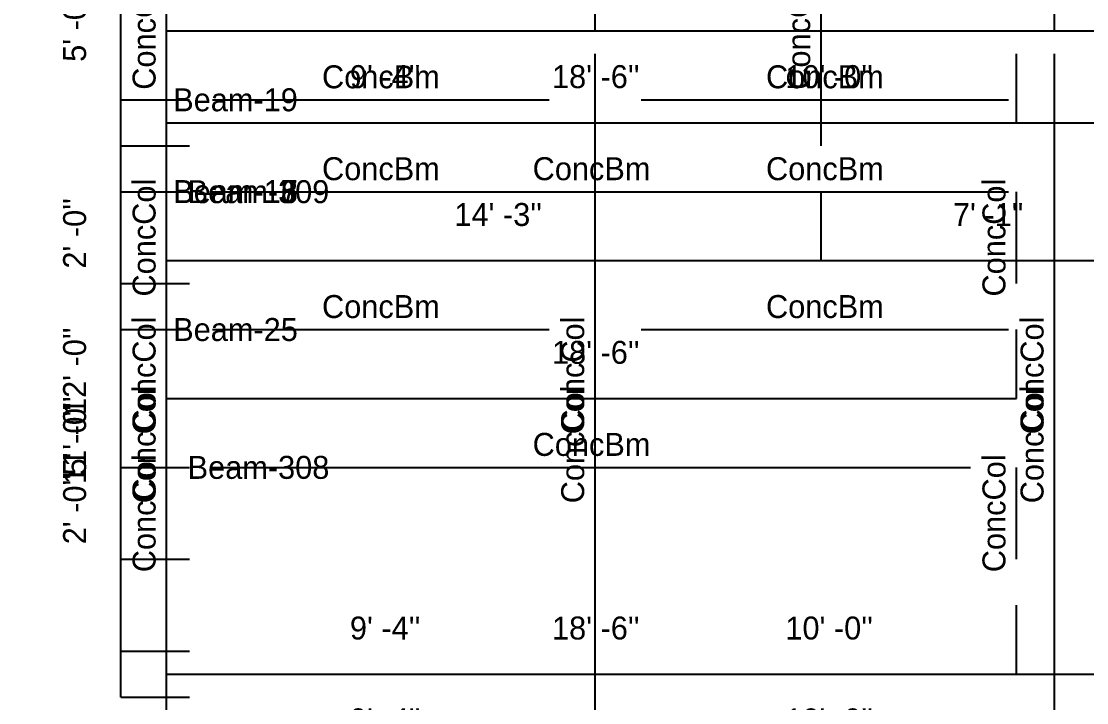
# Model space of a CAD drawing. Extents: x -38 to 2998, y -195 to 11529.
# Drawn here: x -38 to 240.3, y 226.5 to 404.5 of the extents above; entities that cross this region are included whole.
import ezdxf
from ezdxf.enums import TextEntityAlignment as Align

# ---------------------------------------------------------------- set-up
doc = ezdxf.new("R2010")
doc.units = 0
doc.header["$MEASUREMENT"] = 0
doc.layers.get('0').update_dxf_attribs({"linetype": 'CONTINUOUS'})
for name, color, linetype in [('CENTERLINES', 7, 'CONTINUOUS'), ('DIMENSIONS', 4, 'CONTINUOUS'), ('TEXT', 5, 'CONTINUOUS')]:
    doc.layers.add(name, color=color, linetype=linetype)
doc.dimstyles.get("Standard").update_dxf_attribs({"dimtxt": 0.18, "dimasz": 0.18, "dimexe": 0.18, "dimexo": 0.0625, "dimgap": 0.09, "dimtad": 0, "dimtih": 1, "dimtoh": 1, "dimdec": 4, "dimzin": 0, "dimtxsty": 'STANDARD', "dimcen": 0.09, "dimazin": 3, "dimtfac": 1, "dimtdec": 4, "dimtofl": 0, "dimtmove": 0, "dimatfit": 3, "dimtolj": 1, "dimtzin": 0})

# ---------------------------------------------------------------- blocks, each defined once
blk = doc.blocks.new('*D7604')
at = {"color": 1, "linetype": 'BYBLOCK'}
for points in [[(4.77, 214.77), (3.71, 213.71), (-3.71, 206.29), (-4.77, 205.23)], [(116.73, 214.77), (115.67, 213.71), (108.25, 206.29), (107.19, 205.23)]]:
    blk.add_solid(points, dxfattribs=at)
at = {"layer": 'DIMENSIONS', "color": 9, "linetype": 'BYBLOCK'}
for p, q in [((0, 210), (0, 228)), ((111.96, 210), (111.96, 228))]:
    blk.add_line(p, q, dxfattribs=at)
at = {"layer": 'DIMENSIONS', "color": 0, "linetype": 'BYBLOCK'}
blk.add_line((0, 210), (111.96, 210), dxfattribs=at)
at = {"layer": 'DIMENSIONS', "color": 0, "linetype": 'BYBLOCK', "insert": (55.98, 222), "char_height": 6, "attachment_point": 5}
blk.add_mtext("\\A1; 9' -4''", dxfattribs=at)
blk = doc.blocks.new('*D7605')
at = {"color": 1, "linetype": 'BYBLOCK'}
for points in [[(116.73, 214.77), (115.67, 213.71), (108.25, 206.29), (107.19, 205.23)], [(236.73, 214.77), (235.67, 213.71), (228.25, 206.29), (227.19, 205.23)]]:
    blk.add_solid(points, dxfattribs=at)
at = {"layer": 'DIMENSIONS', "color": 9, "linetype": 'BYBLOCK'}
for p, q in [((111.96, 210), (111.96, 228)), ((231.96, 210), (231.96, 228))]:
    blk.add_line(p, q, dxfattribs=at)
at = {"layer": 'DIMENSIONS', "color": 0, "linetype": 'BYBLOCK'}
blk.add_line((111.96, 210), (231.96, 210), dxfattribs=at)
at = {"layer": 'DIMENSIONS', "color": 0, "linetype": 'BYBLOCK', "insert": (171.96, 222), "char_height": 6, "attachment_point": 5}
blk.add_mtext("\\A1; 10' -0''", dxfattribs=at)
blk = doc.blocks.new('*D7606')
at = {"color": 1, "linetype": 'BYBLOCK'}
for points in [[(236.73, 214.77), (235.67, 213.71), (228.25, 206.29), (227.19, 205.23)], [(347.73, 214.77), (346.67, 213.71), (339.25, 206.29), (338.19, 205.23)]]:
    blk.add_solid(points, dxfattribs=at)
at = {"layer": 'DIMENSIONS', "color": 9, "linetype": 'BYBLOCK'}
for p, q in [((231.96, 210), (231.96, 228)), ((342.96, 210), (342.96, 228))]:
    blk.add_line(p, q, dxfattribs=at)
at = {"layer": 'DIMENSIONS', "color": 0, "linetype": 'BYBLOCK'}
blk.add_line((231.96, 210), (342.96, 210), dxfattribs=at)
at = {"layer": 'DIMENSIONS', "color": 0, "linetype": 'BYBLOCK', "insert": (287.46, 222), "char_height": 6, "attachment_point": 5}
blk.add_mtext("\\A1; 9' -3''", dxfattribs=at)
blk = doc.blocks.new('*D7624')
at = {"color": 1, "linetype": 'BYBLOCK'}
for points in [[(-8.29, 380.29), (-7.23, 379.23), (-16.77, 388.77), (-15.71, 387.71)], [(-8.29, 236.29), (-7.23, 235.23), (-16.77, 244.77), (-15.71, 243.71)]]:
    blk.add_solid(points, dxfattribs=at)
at = {"layer": 'DIMENSIONS', "color": 9, "linetype": 'BYBLOCK'}
for p, q in [((-12, 384), (6, 384)), ((-12, 240), (6, 240))]:
    blk.add_line(p, q, dxfattribs=at)
at = {"layer": 'DIMENSIONS', "color": 0, "linetype": 'BYBLOCK'}
blk.add_line((-12, 240), (-12, 384), dxfattribs=at)
at = {"layer": 'DIMENSIONS', "color": 0, "linetype": 'BYBLOCK', "insert": (-24, 312), "char_height": 6, "attachment_point": 5, "rotation": 90}
blk.add_mtext("\\A1; 12' -0''", dxfattribs=at)
blk = doc.blocks.new('*D7625')
at = {"color": 1, "linetype": 'BYBLOCK'}
for points in [[(4.77, 406.77), (3.71, 405.71), (-3.71, 398.29), (-4.77, 397.23)], [(116.73, 406.77), (115.67, 405.71), (108.25, 398.29), (107.19, 397.23)]]:
    blk.add_solid(points, dxfattribs=at)
at = {"layer": 'DIMENSIONS', "color": 9, "linetype": 'BYBLOCK'}
for p, q in [((0, 402), (0, 420)), ((111.96, 402), (111.96, 420))]:
    blk.add_line(p, q, dxfattribs=at)
at = {"layer": 'DIMENSIONS', "color": 0, "linetype": 'BYBLOCK'}
blk.add_line((0, 402), (111.96, 402), dxfattribs=at)
at = {"layer": 'DIMENSIONS', "color": 0, "linetype": 'BYBLOCK', "insert": (55.98, 414), "char_height": 6, "attachment_point": 5}
blk.add_mtext("\\A1; 9' -4''", dxfattribs=at)
blk = doc.blocks.new('*D7626')
at = {"color": 1, "linetype": 'BYBLOCK'}
for points in [[(116.73, 406.77), (115.67, 405.71), (108.25, 398.29), (107.19, 397.23)], [(236.73, 406.77), (235.67, 405.71), (228.25, 398.29), (227.19, 397.23)]]:
    blk.add_solid(points, dxfattribs=at)
at = {"layer": 'DIMENSIONS', "color": 9, "linetype": 'BYBLOCK'}
for p, q in [((111.96, 402), (111.96, 420)), ((231.96, 402), (231.96, 420))]:
    blk.add_line(p, q, dxfattribs=at)
at = {"layer": 'DIMENSIONS', "color": 0, "linetype": 'BYBLOCK'}
blk.add_line((111.96, 402), (231.96, 402), dxfattribs=at)
at = {"layer": 'DIMENSIONS', "color": 0, "linetype": 'BYBLOCK', "insert": (171.96, 414), "char_height": 6, "attachment_point": 5}
blk.add_mtext("\\A1; 10' -0''", dxfattribs=at)
blk = doc.blocks.new('*D7627')
at = {"color": 1, "linetype": 'BYBLOCK'}
for points in [[(236.73, 406.77), (235.67, 405.71), (228.25, 398.29), (227.19, 397.23)], [(347.73, 406.77), (346.67, 405.71), (339.25, 398.29), (338.19, 397.23)]]:
    blk.add_solid(points, dxfattribs=at)
at = {"layer": 'DIMENSIONS', "color": 9, "linetype": 'BYBLOCK'}
for p, q in [((231.96, 402), (231.96, 420)), ((342.96, 402), (342.96, 420))]:
    blk.add_line(p, q, dxfattribs=at)
at = {"layer": 'DIMENSIONS', "color": 0, "linetype": 'BYBLOCK'}
blk.add_line((231.96, 402), (342.96, 402), dxfattribs=at)
at = {"layer": 'DIMENSIONS', "color": 0, "linetype": 'BYBLOCK', "insert": (287.46, 414), "char_height": 6, "attachment_point": 5}
blk.add_mtext("\\A1; 9' -3''", dxfattribs=at)
blk = doc.blocks.new('*D8094')
at = {"color": 1, "linetype": 'BYBLOCK'}
for points in [[(-8.29, 356.29), (-7.23, 355.23), (-16.77, 364.77), (-15.71, 363.71)], [(-8.29, 224.29), (-7.23, 223.23), (-16.77, 232.77), (-15.71, 231.71)]]:
    blk.add_solid(points, dxfattribs=at)
at = {"layer": 'DIMENSIONS', "color": 9, "linetype": 'BYBLOCK'}
for p, q in [((-12, 360), (6, 360)), ((-12, 228), (6, 228))]:
    blk.add_line(p, q, dxfattribs=at)
at = {"layer": 'DIMENSIONS', "color": 0, "linetype": 'BYBLOCK'}
blk.add_line((-12, 228), (-12, 360), dxfattribs=at)
at = {"layer": 'DIMENSIONS', "color": 0, "linetype": 'BYBLOCK', "insert": (-24, 294), "char_height": 6, "attachment_point": 5, "rotation": 90}
blk.add_mtext("\\A1; 11' -0''", dxfattribs=at)
blk = doc.blocks.new('*D8095')
at = {"color": 1, "linetype": 'BYBLOCK'}
for points in [[(4.77, 382.77), (3.71, 381.71), (-3.71, 374.29), (-4.77, 373.23)], [(116.73, 382.77), (115.67, 381.71), (108.25, 374.29), (107.19, 373.23)]]:
    blk.add_solid(points, dxfattribs=at)
at = {"layer": 'DIMENSIONS', "color": 9, "linetype": 'BYBLOCK'}
for p, q in [((0, 378), (0, 396)), ((111.96, 378), (111.96, 396))]:
    blk.add_line(p, q, dxfattribs=at)
at = {"layer": 'DIMENSIONS', "color": 0, "linetype": 'BYBLOCK'}
blk.add_line((0, 378), (111.96, 378), dxfattribs=at)
at = {"layer": 'DIMENSIONS', "color": 0, "linetype": 'BYBLOCK', "insert": (55.98, 390), "char_height": 6, "attachment_point": 5}
blk.add_mtext("\\A1; 9' -4''", dxfattribs=at)
blk = doc.blocks.new('*D8096')
at = {"color": 1, "linetype": 'BYBLOCK'}
for points in [[(116.73, 382.77), (115.67, 381.71), (108.25, 374.29), (107.19, 373.23)], [(236.73, 382.77), (235.67, 381.71), (228.25, 374.29), (227.19, 373.23)]]:
    blk.add_solid(points, dxfattribs=at)
at = {"layer": 'DIMENSIONS', "color": 9, "linetype": 'BYBLOCK'}
for p, q in [((111.96, 378), (111.96, 396)), ((231.96, 378), (231.96, 396))]:
    blk.add_line(p, q, dxfattribs=at)
at = {"layer": 'DIMENSIONS', "color": 0, "linetype": 'BYBLOCK'}
blk.add_line((111.96, 378), (231.96, 378), dxfattribs=at)
at = {"layer": 'DIMENSIONS', "color": 0, "linetype": 'BYBLOCK', "insert": (171.96, 390), "char_height": 6, "attachment_point": 5}
blk.add_mtext("\\A1; 10' -0''", dxfattribs=at)
blk = doc.blocks.new('*D8097')
at = {"color": 1, "linetype": 'BYBLOCK'}
for points in [[(236.73, 382.77), (235.67, 381.71), (228.25, 374.29), (227.19, 373.23)], [(347.73, 382.77), (346.67, 381.71), (339.25, 374.29), (338.19, 373.23)]]:
    blk.add_solid(points, dxfattribs=at)
at = {"layer": 'DIMENSIONS', "color": 9, "linetype": 'BYBLOCK'}
for p, q in [((231.96, 378), (231.96, 396)), ((342.96, 378), (342.96, 396))]:
    blk.add_line(p, q, dxfattribs=at)
at = {"layer": 'DIMENSIONS', "color": 0, "linetype": 'BYBLOCK'}
blk.add_line((231.96, 378), (342.96, 378), dxfattribs=at)
at = {"layer": 'DIMENSIONS', "color": 0, "linetype": 'BYBLOCK', "insert": (287.46, 390), "char_height": 6, "attachment_point": 5}
blk.add_mtext("\\A1; 9' -3''", dxfattribs=at)
blk = doc.blocks.new('*D8115')
at = {"color": 1, "linetype": 'BYBLOCK'}
for points in [[(-8.29, 536.29), (-7.23, 535.23), (-16.77, 544.77), (-15.71, 543.71)], [(-8.29, 404.29), (-7.23, 403.23), (-16.77, 412.77), (-15.71, 411.71)]]:
    blk.add_solid(points, dxfattribs=at)
at = {"layer": 'DIMENSIONS', "color": 9, "linetype": 'BYBLOCK'}
for p, q in [((-12, 540), (6, 540)), ((-12, 408), (6, 408))]:
    blk.add_line(p, q, dxfattribs=at)
at = {"layer": 'DIMENSIONS', "color": 0, "linetype": 'BYBLOCK'}
blk.add_line((-12, 408), (-12, 540), dxfattribs=at)
at = {"layer": 'DIMENSIONS', "color": 0, "linetype": 'BYBLOCK', "insert": (-24, 474), "char_height": 6, "attachment_point": 5, "rotation": 90}
blk.add_mtext("\\A1; 11' -0''", dxfattribs=at)
blk = doc.blocks.new('*D8564')
at = {"color": 1, "linetype": 'BYBLOCK'}
for points in [[(-8.29, 356.29), (-7.23, 355.23), (-16.77, 364.77), (-15.71, 363.71)], [(-8.29, 224.29), (-7.23, 223.23), (-16.77, 232.77), (-15.71, 231.71)]]:
    blk.add_solid(points, dxfattribs=at)
at = {"layer": 'DIMENSIONS', "color": 9, "linetype": 'BYBLOCK'}
for p, q in [((-12, 360), (6, 360)), ((-12, 228), (6, 228))]:
    blk.add_line(p, q, dxfattribs=at)
at = {"layer": 'DIMENSIONS', "color": 0, "linetype": 'BYBLOCK'}
blk.add_line((-12, 228), (-12, 360), dxfattribs=at)
at = {"layer": 'DIMENSIONS', "color": 0, "linetype": 'BYBLOCK', "insert": (-24, 294), "char_height": 6, "attachment_point": 5, "rotation": 90}
blk.add_mtext("\\A1; 11' -0''", dxfattribs=at)
blk = doc.blocks.new('*D8565')
at = {"color": 1, "linetype": 'BYBLOCK'}
for points in [[(4.77, 382.77), (3.71, 381.71), (-3.71, 374.29), (-4.77, 373.23)], [(116.73, 382.77), (115.67, 381.71), (108.25, 374.29), (107.19, 373.23)]]:
    blk.add_solid(points, dxfattribs=at)
at = {"layer": 'DIMENSIONS', "color": 9, "linetype": 'BYBLOCK'}
for p, q in [((0, 378), (0, 396)), ((111.96, 378), (111.96, 396))]:
    blk.add_line(p, q, dxfattribs=at)
at = {"layer": 'DIMENSIONS', "color": 0, "linetype": 'BYBLOCK'}
blk.add_line((0, 378), (111.96, 378), dxfattribs=at)
at = {"layer": 'DIMENSIONS', "color": 0, "linetype": 'BYBLOCK', "insert": (55.98, 390), "char_height": 6, "attachment_point": 5}
blk.add_mtext("\\A1; 9' -4''", dxfattribs=at)
blk = doc.blocks.new('*D8566')
at = {"color": 1, "linetype": 'BYBLOCK'}
for points in [[(116.73, 382.77), (115.67, 381.71), (108.25, 374.29), (107.19, 373.23)], [(236.73, 382.77), (235.67, 381.71), (228.25, 374.29), (227.19, 373.23)]]:
    blk.add_solid(points, dxfattribs=at)
at = {"layer": 'DIMENSIONS', "color": 9, "linetype": 'BYBLOCK'}
for p, q in [((111.96, 378), (111.96, 396)), ((231.96, 378), (231.96, 396))]:
    blk.add_line(p, q, dxfattribs=at)
at = {"layer": 'DIMENSIONS', "color": 0, "linetype": 'BYBLOCK'}
blk.add_line((111.96, 378), (231.96, 378), dxfattribs=at)
at = {"layer": 'DIMENSIONS', "color": 0, "linetype": 'BYBLOCK', "insert": (171.96, 390), "char_height": 6, "attachment_point": 5}
blk.add_mtext("\\A1; 10' -0''", dxfattribs=at)
blk = doc.blocks.new('*D8567')
at = {"color": 1, "linetype": 'BYBLOCK'}
for points in [[(236.73, 382.77), (235.67, 381.71), (228.25, 374.29), (227.19, 373.23)], [(347.73, 382.77), (346.67, 381.71), (339.25, 374.29), (338.19, 373.23)]]:
    blk.add_solid(points, dxfattribs=at)
at = {"layer": 'DIMENSIONS', "color": 9, "linetype": 'BYBLOCK'}
for p, q in [((231.96, 378), (231.96, 396)), ((342.96, 378), (342.96, 396))]:
    blk.add_line(p, q, dxfattribs=at)
at = {"layer": 'DIMENSIONS', "color": 0, "linetype": 'BYBLOCK'}
blk.add_line((231.96, 378), (342.96, 378), dxfattribs=at)
at = {"layer": 'DIMENSIONS', "color": 0, "linetype": 'BYBLOCK', "insert": (287.46, 390), "char_height": 6, "attachment_point": 5}
blk.add_mtext("\\A1; 9' -3''", dxfattribs=at)
blk = doc.blocks.new('*D8585')
at = {"color": 1, "linetype": 'BYBLOCK'}
for points in [[(-8.29, 536.29), (-7.23, 535.23), (-16.77, 544.77), (-15.71, 543.71)], [(-8.29, 404.29), (-7.23, 403.23), (-16.77, 412.77), (-15.71, 411.71)]]:
    blk.add_solid(points, dxfattribs=at)
at = {"layer": 'DIMENSIONS', "color": 9, "linetype": 'BYBLOCK'}
for p, q in [((-12, 540), (6, 540)), ((-12, 408), (6, 408))]:
    blk.add_line(p, q, dxfattribs=at)
at = {"layer": 'DIMENSIONS', "color": 0, "linetype": 'BYBLOCK'}
blk.add_line((-12, 408), (-12, 540), dxfattribs=at)
at = {"layer": 'DIMENSIONS', "color": 0, "linetype": 'BYBLOCK', "insert": (-24, 474), "char_height": 6, "attachment_point": 5, "rotation": 90}
blk.add_mtext("\\A1; 11' -0''", dxfattribs=at)
blk = doc.blocks.new('*D9034')
at = {"color": 1, "linetype": 'BYBLOCK'}
for points in [[(-8.29, 356.29), (-7.23, 355.23), (-16.77, 364.77), (-15.71, 363.71)], [(-8.29, 224.29), (-7.23, 223.23), (-16.77, 232.77), (-15.71, 231.71)]]:
    blk.add_solid(points, dxfattribs=at)
at = {"layer": 'DIMENSIONS', "color": 9, "linetype": 'BYBLOCK'}
for p, q in [((-12, 360), (6, 360)), ((-12, 228), (6, 228))]:
    blk.add_line(p, q, dxfattribs=at)
at = {"layer": 'DIMENSIONS', "color": 0, "linetype": 'BYBLOCK'}
blk.add_line((-12, 228), (-12, 360), dxfattribs=at)
at = {"layer": 'DIMENSIONS', "color": 0, "linetype": 'BYBLOCK', "insert": (-24, 294), "char_height": 6, "attachment_point": 5, "rotation": 90}
blk.add_mtext("\\A1; 11' -0''", dxfattribs=at)
blk = doc.blocks.new('*D9035')
at = {"color": 1, "linetype": 'BYBLOCK'}
for points in [[(4.77, 382.77), (3.71, 381.71), (-3.71, 374.29), (-4.77, 373.23)], [(116.73, 382.77), (115.67, 381.71), (108.25, 374.29), (107.19, 373.23)]]:
    blk.add_solid(points, dxfattribs=at)
at = {"layer": 'DIMENSIONS', "color": 9, "linetype": 'BYBLOCK'}
for p, q in [((0, 378), (0, 396)), ((111.96, 378), (111.96, 396))]:
    blk.add_line(p, q, dxfattribs=at)
at = {"layer": 'DIMENSIONS', "color": 0, "linetype": 'BYBLOCK'}
blk.add_line((0, 378), (111.96, 378), dxfattribs=at)
at = {"layer": 'DIMENSIONS', "color": 0, "linetype": 'BYBLOCK', "insert": (55.98, 390), "char_height": 6, "attachment_point": 5}
blk.add_mtext("\\A1; 9' -4''", dxfattribs=at)
blk = doc.blocks.new('*D9036')
at = {"color": 1, "linetype": 'BYBLOCK'}
for points in [[(116.73, 382.77), (115.67, 381.71), (108.25, 374.29), (107.19, 373.23)], [(236.73, 382.77), (235.67, 381.71), (228.25, 374.29), (227.19, 373.23)]]:
    blk.add_solid(points, dxfattribs=at)
at = {"layer": 'DIMENSIONS', "color": 9, "linetype": 'BYBLOCK'}
for p, q in [((111.96, 378), (111.96, 396)), ((231.96, 378), (231.96, 396))]:
    blk.add_line(p, q, dxfattribs=at)
at = {"layer": 'DIMENSIONS', "color": 0, "linetype": 'BYBLOCK'}
blk.add_line((111.96, 378), (231.96, 378), dxfattribs=at)
at = {"layer": 'DIMENSIONS', "color": 0, "linetype": 'BYBLOCK', "insert": (171.96, 390), "char_height": 6, "attachment_point": 5}
blk.add_mtext("\\A1; 10' -0''", dxfattribs=at)
blk = doc.blocks.new('*D9037')
at = {"color": 1, "linetype": 'BYBLOCK'}
for points in [[(236.73, 382.77), (235.67, 381.71), (228.25, 374.29), (227.19, 373.23)], [(347.73, 382.77), (346.67, 381.71), (339.25, 374.29), (338.19, 373.23)]]:
    blk.add_solid(points, dxfattribs=at)
at = {"layer": 'DIMENSIONS', "color": 9, "linetype": 'BYBLOCK'}
for p, q in [((231.96, 378), (231.96, 396)), ((342.96, 378), (342.96, 396))]:
    blk.add_line(p, q, dxfattribs=at)
at = {"layer": 'DIMENSIONS', "color": 0, "linetype": 'BYBLOCK'}
blk.add_line((231.96, 378), (342.96, 378), dxfattribs=at)
at = {"layer": 'DIMENSIONS', "color": 0, "linetype": 'BYBLOCK', "insert": (287.46, 390), "char_height": 6, "attachment_point": 5}
blk.add_mtext("\\A1; 9' -3''", dxfattribs=at)
blk = doc.blocks.new('*D9055')
at = {"color": 1, "linetype": 'BYBLOCK'}
for points in [[(-8.29, 536.29), (-7.23, 535.23), (-16.77, 544.77), (-15.71, 543.71)], [(-8.29, 404.29), (-7.23, 403.23), (-16.77, 412.77), (-15.71, 411.71)]]:
    blk.add_solid(points, dxfattribs=at)
at = {"layer": 'DIMENSIONS', "color": 9, "linetype": 'BYBLOCK'}
for p, q in [((-12, 540), (6, 540)), ((-12, 408), (6, 408))]:
    blk.add_line(p, q, dxfattribs=at)
at = {"layer": 'DIMENSIONS', "color": 0, "linetype": 'BYBLOCK'}
blk.add_line((-12, 408), (-12, 540), dxfattribs=at)
at = {"layer": 'DIMENSIONS', "color": 0, "linetype": 'BYBLOCK', "insert": (-24, 474), "char_height": 6, "attachment_point": 5, "rotation": 90}
blk.add_mtext("\\A1; 11' -0''", dxfattribs=at)
blk = doc.blocks.new('*D9505')
at = {"color": 1, "linetype": 'BYBLOCK'}
for points in [[(4.77, 238.77), (3.71, 237.71), (-3.71, 230.29), (-4.77, 229.23)], [(116.73, 238.77), (115.67, 237.71), (108.25, 230.29), (107.19, 229.23)]]:
    blk.add_solid(points, dxfattribs=at)
at = {"layer": 'DIMENSIONS', "color": 9, "linetype": 'BYBLOCK'}
for p, q in [((0, 234), (0, 252)), ((111.96, 234), (111.96, 252))]:
    blk.add_line(p, q, dxfattribs=at)
at = {"layer": 'DIMENSIONS', "color": 0, "linetype": 'BYBLOCK'}
blk.add_line((0, 234), (111.96, 234), dxfattribs=at)
at = {"layer": 'DIMENSIONS', "color": 0, "linetype": 'BYBLOCK', "insert": (55.98, 246), "char_height": 6, "attachment_point": 5}
blk.add_mtext("\\A1; 9' -4''", dxfattribs=at)
blk = doc.blocks.new('*D9506')
at = {"color": 1, "linetype": 'BYBLOCK'}
for points in [[(116.73, 238.77), (115.67, 237.71), (108.25, 230.29), (107.19, 229.23)], [(236.73, 238.77), (235.67, 237.71), (228.25, 230.29), (227.19, 229.23)]]:
    blk.add_solid(points, dxfattribs=at)
at = {"layer": 'DIMENSIONS', "color": 9, "linetype": 'BYBLOCK'}
for p, q in [((111.96, 234), (111.96, 252)), ((231.96, 234), (231.96, 252))]:
    blk.add_line(p, q, dxfattribs=at)
at = {"layer": 'DIMENSIONS', "color": 0, "linetype": 'BYBLOCK'}
blk.add_line((111.96, 234), (231.96, 234), dxfattribs=at)
at = {"layer": 'DIMENSIONS', "color": 0, "linetype": 'BYBLOCK', "insert": (171.96, 246), "char_height": 6, "attachment_point": 5}
blk.add_mtext("\\A1; 10' -0''", dxfattribs=at)
blk = doc.blocks.new('*D9507')
at = {"color": 1, "linetype": 'BYBLOCK'}
for points in [[(236.73, 238.77), (235.67, 237.71), (228.25, 230.29), (227.19, 229.23)], [(347.73, 238.77), (346.67, 237.71), (339.25, 230.29), (338.19, 229.23)]]:
    blk.add_solid(points, dxfattribs=at)
at = {"layer": 'DIMENSIONS', "color": 9, "linetype": 'BYBLOCK'}
for p, q in [((231.96, 234), (231.96, 252)), ((342.96, 234), (342.96, 252))]:
    blk.add_line(p, q, dxfattribs=at)
at = {"layer": 'DIMENSIONS', "color": 0, "linetype": 'BYBLOCK'}
blk.add_line((231.96, 234), (342.96, 234), dxfattribs=at)
at = {"layer": 'DIMENSIONS', "color": 0, "linetype": 'BYBLOCK', "insert": (287.46, 246), "char_height": 6, "attachment_point": 5}
blk.add_mtext("\\A1; 9' -3''", dxfattribs=at)
blk = doc.blocks.new('*D9525')
at = {"color": 1, "linetype": 'BYBLOCK'}
for points in [[(-8.29, 320.29), (-7.23, 319.23), (-16.77, 328.77), (-15.71, 327.71)], [(-8.29, 260.29), (-7.23, 259.23), (-16.77, 268.77), (-15.71, 267.71)]]:
    blk.add_solid(points, dxfattribs=at)
at = {"layer": 'DIMENSIONS', "color": 9, "linetype": 'BYBLOCK'}
for p, q in [((-12, 324), (6, 324)), ((-12, 264), (6, 264))]:
    blk.add_line(p, q, dxfattribs=at)
at = {"layer": 'DIMENSIONS', "color": 0, "linetype": 'BYBLOCK'}
blk.add_line((-12, 264), (-12, 324), dxfattribs=at)
at = {"layer": 'DIMENSIONS', "color": 0, "linetype": 'BYBLOCK', "insert": (-24, 294), "char_height": 6, "attachment_point": 5, "rotation": 90}
blk.add_mtext("\\A1; 5' -0''", dxfattribs=at)
blk = doc.blocks.new('*D9526')
at = {"color": 1, "linetype": 'BYBLOCK'}
for points in [[(4.77, 346.77), (3.71, 345.71), (-3.71, 338.29), (-4.77, 337.23)], [(175.77, 346.77), (174.71, 345.71), (167.29, 338.29), (166.23, 337.23)]]:
    blk.add_solid(points, dxfattribs=at)
at = {"layer": 'DIMENSIONS', "color": 9, "linetype": 'BYBLOCK'}
for p, q in [((0, 342), (0, 360)), ((171, 342), (171, 360))]:
    blk.add_line(p, q, dxfattribs=at)
at = {"layer": 'DIMENSIONS', "color": 0, "linetype": 'BYBLOCK'}
blk.add_line((0, 342), (171, 342), dxfattribs=at)
at = {"layer": 'DIMENSIONS', "color": 0, "linetype": 'BYBLOCK', "insert": (85.5, 354), "char_height": 6, "attachment_point": 5}
blk.add_mtext("\\A1; 14' -3''", dxfattribs=at)
blk = doc.blocks.new('*D9527')
at = {"color": 1, "linetype": 'BYBLOCK'}
for points in [[(175.77, 346.77), (174.71, 345.71), (167.29, 338.29), (166.23, 337.23)], [(260.77, 346.77), (259.71, 345.71), (252.28, 338.29), (251.22, 337.23)]]:
    blk.add_solid(points, dxfattribs=at)
at = {"layer": 'DIMENSIONS', "color": 9, "linetype": 'BYBLOCK'}
for p, q in [((171, 342), (171, 360)), ((256, 342), (256, 360))]:
    blk.add_line(p, q, dxfattribs=at)
at = {"layer": 'DIMENSIONS', "color": 0, "linetype": 'BYBLOCK'}
blk.add_line((171, 342), (256, 342), dxfattribs=at)
at = {"layer": 'DIMENSIONS', "color": 0, "linetype": 'BYBLOCK', "insert": (213.5, 354), "char_height": 6, "attachment_point": 5}
blk.add_mtext("\\A1; 7' -1''", dxfattribs=at)
blk = doc.blocks.new('*D9529')
at = {"color": 1, "linetype": 'BYBLOCK'}
for points in [[(-8.29, 428.29), (-7.23, 427.23), (-16.77, 436.77), (-15.71, 435.71)], [(-8.29, 368.29), (-7.23, 367.23), (-16.77, 376.77), (-15.71, 375.71)]]:
    blk.add_solid(points, dxfattribs=at)
at = {"layer": 'DIMENSIONS', "color": 9, "linetype": 'BYBLOCK'}
for p, q in [((-12, 432), (6, 432)), ((-12, 372), (6, 372))]:
    blk.add_line(p, q, dxfattribs=at)
at = {"layer": 'DIMENSIONS', "color": 0, "linetype": 'BYBLOCK'}
blk.add_line((-12, 372), (-12, 432), dxfattribs=at)
at = {"layer": 'DIMENSIONS', "color": 0, "linetype": 'BYBLOCK', "insert": (-24, 402), "char_height": 6, "attachment_point": 5, "rotation": 90}
blk.add_mtext("\\A1; 5' -0''", dxfattribs=at)
blk = doc.blocks.new('*D9914')
at = {"color": 1, "linetype": 'BYBLOCK'}
for points in [[(4.77, 238.77), (3.71, 237.71), (-3.71, 230.29), (-4.77, 229.23)], [(226.77, 238.77), (225.71, 237.71), (218.29, 230.29), (217.23, 229.23)]]:
    blk.add_solid(points, dxfattribs=at)
at = {"layer": 'DIMENSIONS', "color": 9, "linetype": 'BYBLOCK'}
for p, q in [((0, 234), (0, 252)), ((222, 234), (222, 252))]:
    blk.add_line(p, q, dxfattribs=at)
at = {"layer": 'DIMENSIONS', "color": 0, "linetype": 'BYBLOCK'}
blk.add_line((0, 234), (222, 234), dxfattribs=at)
at = {"layer": 'DIMENSIONS', "color": 0, "linetype": 'BYBLOCK', "insert": (111, 246), "char_height": 6, "attachment_point": 5}
blk.add_mtext("\\A1; 18' -6''", dxfattribs=at)
blk = doc.blocks.new('*D9915')
at = {"color": 1, "linetype": 'BYBLOCK'}
for points in [[(-8.29, 284.29), (-7.23, 283.23), (-16.77, 292.77), (-15.71, 291.71)], [(-8.29, 260.29), (-7.23, 259.23), (-16.77, 268.77), (-15.71, 267.71)]]:
    blk.add_solid(points, dxfattribs=at)
at = {"layer": 'DIMENSIONS', "color": 9, "linetype": 'BYBLOCK'}
for p, q in [((-12, 288), (6, 288)), ((-12, 264), (6, 264))]:
    blk.add_line(p, q, dxfattribs=at)
at = {"layer": 'DIMENSIONS', "color": 0, "linetype": 'BYBLOCK'}
blk.add_line((-12, 264), (-12, 288), dxfattribs=at)
at = {"layer": 'DIMENSIONS', "color": 0, "linetype": 'BYBLOCK', "insert": (-24, 276), "char_height": 6, "attachment_point": 5, "rotation": 90}
blk.add_mtext("\\A1; 2' -0''", dxfattribs=at)
blk = doc.blocks.new('*D9916')
at = {"color": 1, "linetype": 'BYBLOCK'}
for points in [[(4.77, 310.77), (3.71, 309.71), (-3.71, 302.29), (-4.77, 301.23)], [(226.77, 310.77), (225.71, 309.71), (218.29, 302.29), (217.23, 301.23)]]:
    blk.add_solid(points, dxfattribs=at)
at = {"layer": 'DIMENSIONS', "color": 9, "linetype": 'BYBLOCK'}
for p, q in [((0, 306), (0, 324)), ((222, 306), (222, 324))]:
    blk.add_line(p, q, dxfattribs=at)
at = {"layer": 'DIMENSIONS', "color": 0, "linetype": 'BYBLOCK'}
blk.add_line((0, 306), (222, 306), dxfattribs=at)
at = {"layer": 'DIMENSIONS', "color": 0, "linetype": 'BYBLOCK', "insert": (111, 318), "char_height": 6, "attachment_point": 5}
blk.add_mtext("\\A1; 18' -6''", dxfattribs=at)
blk = doc.blocks.new('*D9917')
at = {"color": 1, "linetype": 'BYBLOCK'}
for points in [[(-8.29, 356.29), (-7.23, 355.23), (-16.77, 364.77), (-15.71, 363.71)], [(-8.29, 332.29), (-7.23, 331.23), (-16.77, 340.77), (-15.71, 339.71)]]:
    blk.add_solid(points, dxfattribs=at)
at = {"layer": 'DIMENSIONS', "color": 9, "linetype": 'BYBLOCK'}
for p, q in [((-12, 360), (6, 360)), ((-12, 336), (6, 336))]:
    blk.add_line(p, q, dxfattribs=at)
at = {"layer": 'DIMENSIONS', "color": 0, "linetype": 'BYBLOCK'}
blk.add_line((-12, 336), (-12, 360), dxfattribs=at)
at = {"layer": 'DIMENSIONS', "color": 0, "linetype": 'BYBLOCK', "insert": (-24, 348), "char_height": 6, "attachment_point": 5, "rotation": 90}
blk.add_mtext("\\A1; 2' -0''", dxfattribs=at)
blk = doc.blocks.new('*D9918')
at = {"color": 1, "linetype": 'BYBLOCK'}
for points in [[(4.77, 382.77), (3.71, 381.71), (-3.71, 374.29), (-4.77, 373.23)], [(226.77, 382.77), (225.71, 381.71), (218.29, 374.29), (217.23, 373.23)]]:
    blk.add_solid(points, dxfattribs=at)
at = {"layer": 'DIMENSIONS', "color": 9, "linetype": 'BYBLOCK'}
for p, q in [((0, 378), (0, 396)), ((222, 378), (222, 396))]:
    blk.add_line(p, q, dxfattribs=at)
at = {"layer": 'DIMENSIONS', "color": 0, "linetype": 'BYBLOCK'}
blk.add_line((0, 378), (222, 378), dxfattribs=at)
at = {"layer": 'DIMENSIONS', "color": 0, "linetype": 'BYBLOCK', "insert": (111, 390), "char_height": 6, "attachment_point": 5}
blk.add_mtext("\\A1; 18' -6''", dxfattribs=at)
blk = doc.blocks.new('*D9919')
at = {"color": 1, "linetype": 'BYBLOCK'}
for points in [[(-8.29, 428.29), (-7.23, 427.23), (-16.77, 436.77), (-15.71, 435.71)], [(-8.29, 404.29), (-7.23, 403.23), (-16.77, 412.77), (-15.71, 411.71)]]:
    blk.add_solid(points, dxfattribs=at)
at = {"layer": 'DIMENSIONS', "color": 9, "linetype": 'BYBLOCK'}
for p, q in [((-12, 432), (6, 432)), ((-12, 408), (6, 408))]:
    blk.add_line(p, q, dxfattribs=at)
at = {"layer": 'DIMENSIONS', "color": 0, "linetype": 'BYBLOCK'}
blk.add_line((-12, 408), (-12, 432), dxfattribs=at)
at = {"layer": 'DIMENSIONS', "color": 0, "linetype": 'BYBLOCK', "insert": (-24, 420), "char_height": 6, "attachment_point": 5, "rotation": 90}
blk.add_mtext("\\A1; 2' -0''", dxfattribs=at)

msp = doc.modelspace()

# ---------------------------------------------------------------- linework, layer by layer
at = {"layer": 'CENTERLINES', "color": 0, "linetype": 'CONTINUOUS'}
for p, q in [((0, 372), (0, 432)), ((171, 372), (171, 432)), ((0, 240), (0, 384)), ((12, 384), (99.96, 384)), ((111.96, 240), (111.96, 384)), ((123.96, 384), (219.96, 384)), ((231.96, 240), (231.96, 384)), ((0, 228), (0, 360)), ((0, 228), (0, 360)), ((0, 228), (0, 360)), ((0, 336), (0, 360)), ((12, 360), (99.96, 360)), ((12, 360), (99.96, 360)), ((12, 360), (99.96, 360)), ((12, 360), (210, 360)), ((111.96, 228), (111.96, 360)), ((111.96, 228), (111.96, 360)), ((111.96, 228), (111.96, 360)), ((123.96, 360), (219.96, 360)), ((123.96, 360), (219.96, 360)), ((123.96, 360), (219.96, 360)), ((222, 336), (222, 360)), ((231.96, 228), (231.96, 360)), ((231.96, 228), (231.96, 360)), ((231.96, 228), (231.96, 360)), ((0, 264), (0, 324)), ((12, 324), (99.96, 324)), ((111.96, 264), (111.96, 324)), ((123.96, 324), (219.96, 324)), ((231.96, 264), (231.96, 324)), ((0, 264), (0, 288)), ((12, 288), (210, 288)), ((222, 264), (222, 288))]:
    msp.add_line(p, q, dxfattribs=at)

# ---------------------------------------------------------------- texts
at = {"layer": 'TEXT', "color": 0}
for p in [(-6, 402), (165, 402), (-6, 348), (216, 348), (-6, 312), (105.96, 312), (225.96, 312), (-6, 294), (-6, 294), (-6, 294), (-6, 294), (105.96, 294), (105.96, 294), (105.96, 294), (105.96, 294), (225.96, 294), (225.96, 294), (225.96, 294), (225.96, 294), (-6, 276), (216, 276)]:
    msp.add_text('ConcCol', height=6, rotation=90, dxfattribs=at).set_placement(p, align=Align.MIDDLE)
for s, p in [('ConcBm', (55.98, 390)), ('ConcBm', (171.96, 390)), ('Beam-19', (18, 384)), ('ConcBm', (55.98, 366)), ('ConcBm', (55.98, 366)), ('ConcBm', (55.98, 366)), ('ConcBm', (111, 366)), ('ConcBm', (171.96, 366)), ('ConcBm', (171.96, 366)), ('ConcBm', (171.96, 366)), ('Beam-18', (18, 360)), ('Beam-16', (18, 360)), ('Beam-17', (18, 360)), ('Beam-309', (24, 360)), ('ConcBm', (55.98, 330)), ('ConcBm', (171.96, 330)), ('Beam-25', (18, 324)), ('ConcBm', (111, 294)), ('Beam-308', (24, 288))]:
    msp.add_text(s, height=6, dxfattribs=at).set_placement(p, align=Align.MIDDLE)

# ---------------------------------------------------------------- dimensions: what is measured, and where the dimension line sits
at = {"layer": 'DIMENSIONS'}
for base, p1, p2, picture, middle in [((-12, 540), (-24, 408), (-24, 540), '*D8115', (-24, 474)), ((-12, 540), (-24, 408), (-24, 540), '*D8585', (-24, 474)), ((-12, 540), (-24, 408), (-24, 540), '*D9055', (-24, 474)), ((-12, 432), (-24, 372), (-24, 432), '*D9529', (-24, 402)), ((-12, 432), (-24, 408), (-24, 432), '*D9919', (-24, 420)), ((111.96, 402), (0, 390), (111.96, 390), '*D7625', (55.98, 390)), ((231.96, 402), (111.96, 390), (231.96, 390), '*D7626', (171.96, 390)), ((342.96, 402), (231.96, 390), (342.96, 390), '*D7627', (287.46, 390)), ((111.96, 378), (0, 366), (111.96, 366), '*D8095', (55.98, 366)), ((111.96, 378), (0, 366), (111.96, 366), '*D8565', (55.98, 366)), ((111.96, 378), (0, 366), (111.96, 366), '*D9035', (55.98, 366)), ((222, 378), (0, 366), (222, 366), '*D9918', (111, 366)), ((231.96, 378), (111.96, 366), (231.96, 366), '*D8096', (171.96, 366)), ((231.96, 378), (111.96, 366), (231.96, 366), '*D8566', (171.96, 366)), ((231.96, 378), (111.96, 366), (231.96, 366), '*D9036', (171.96, 366)), ((342.96, 378), (231.96, 366), (342.96, 366), '*D8097', (287.46, 366)), ((342.96, 378), (231.96, 366), (342.96, 366), '*D8567', (287.46, 366)), ((342.96, 378), (231.96, 366), (342.96, 366), '*D9037', (287.46, 366)), ((-12, 384), (-24, 240), (-24, 384), '*D7624', (-24, 312)), ((171, 342), (0, 330), (171, 330), '*D9526', (85.5, 330)), ((255.996, 342), (171, 330), (255.996, 330), '*D9527', (213.498, 330)), ((-12, 360), (-24, 228), (-24, 360), '*D8094', (-24, 294)), ((-12, 360), (-24, 228), (-24, 360), '*D8564', (-24, 294)), ((-12, 360), (-24, 228), (-24, 360), '*D9034', (-24, 294)), ((-12, 360), (-24, 336), (-24, 360), '*D9917', (-24, 348)), ((222, 306), (0, 294), (222, 294), '*D9916', (111, 294)), ((-12, 324), (-24, 264), (-24, 324), '*D9525', (-24, 294)), ((-12, 288), (-24, 264), (-24, 288), '*D9915', (-24, 276)), ((111.96, 234), (0, 222), (111.96, 222), '*D9505', (55.98, 222)), ((222, 234), (0, 222), (222, 222), '*D9914', (111, 222)), ((231.96, 234), (111.96, 222), (231.96, 222), '*D9506', (171.96, 222)), ((342.96, 234), (231.96, 222), (342.96, 222), '*D9507', (287.46, 222)), ((111.96, 210), (0, 198), (111.96, 198), '*D7604', (55.98, 198)), ((231.96, 210), (111.96, 198), (231.96, 198), '*D7605', (171.96, 198)), ((342.96, 210), (231.96, 198), (342.96, 198), '*D7606', (287.46, 198))]:
    dim = msp.add_linear_dim(base=base, p1=p1, p2=p2, dimstyle='STANDARD', dxfattribs=at)
    dim.commit()
    dim.dimension.update_dxf_attribs({"geometry": picture, "text_midpoint": middle})

doc.saveas('drawing.dxf')
